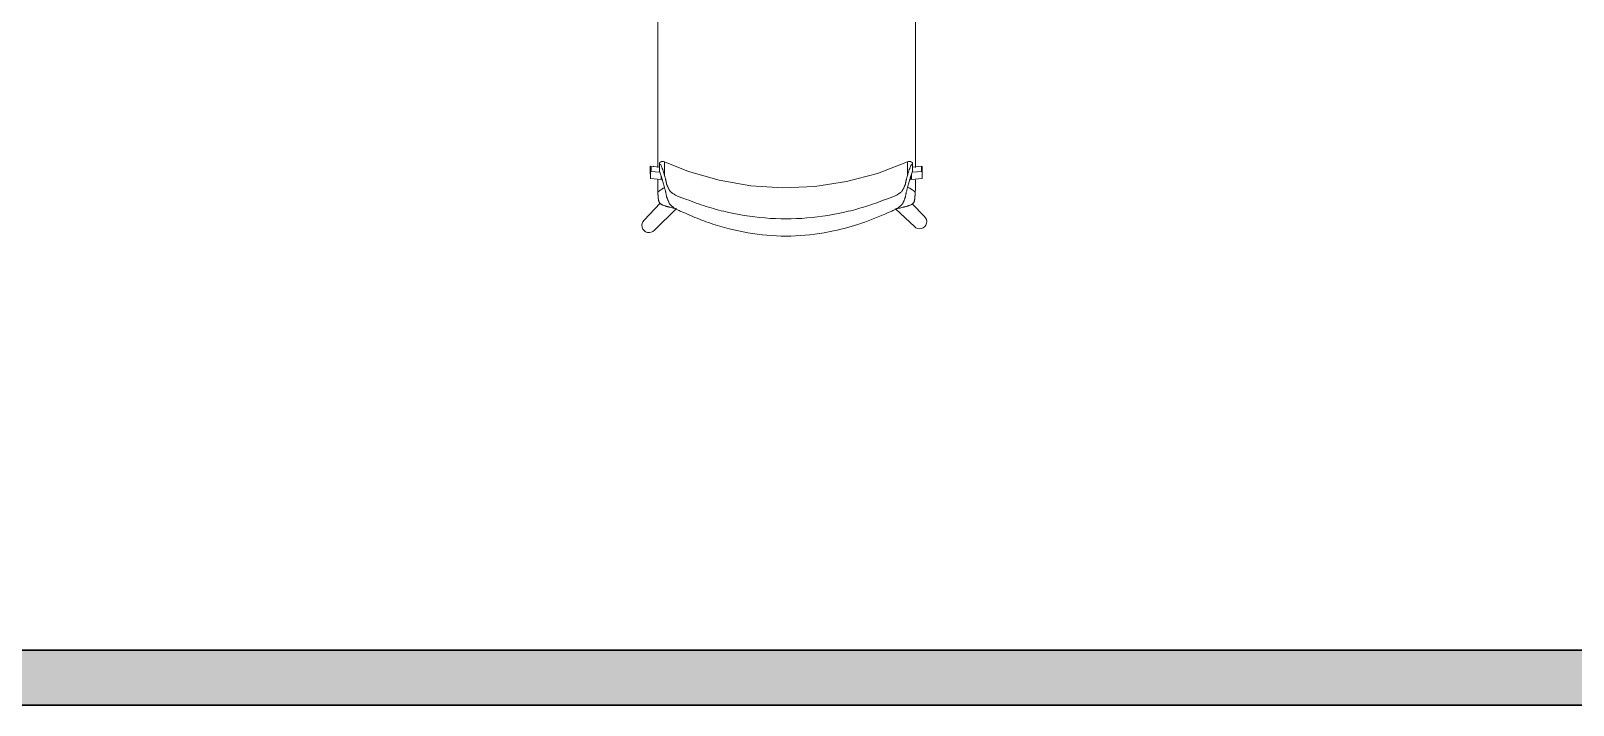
# Model space of a CAD drawing. Header units: millimetres. Extents: x 155927 to 295199, y -4084 to 97293.
# Drawn here: x 181835 to 184676, y 15607 to 16848 of the extents above; entities that cross this region are included whole.
import ezdxf

# ---------------------------------------------------------------- set-up
doc = ezdxf.new("R2010")
doc.units = ezdxf.units.MM
doc.header["$MEASUREMENT"] = 0
for name, color, linetype, lineweight in [('A-WALL-PATT', 7, 'CONTINUOUS', 9), ('I-FURN', 8, 'CONTINUOUS', 9), ('I-WALL', 7, 'CONTINUOUS', 9)]:
    doc.layers.add(name, color=color, linetype=linetype, lineweight=lineweight)

msp = doc.modelspace()

# ---------------------------------------------------------------- hatches: boundary and pattern name
at = {"layer": 'A-WALL-PATT'}
msp.add_hatch(color=256, dxfattribs=at).paths.add_polyline_path([(185650.8, 15606.6), (185650.8, 15707.6), (175050.8, 15707.6), (175050.8, 15606.6), (185352.5, 15606.6)], flags=0)

# ---------------------------------------------------------------- linework, layer by layer
at = {"layer": 'I-FURN'}
for p, q in [((182993, 16596.8), (182975.8, 16598.8)), ((182975.8, 16598.8), (182975.8, 16585.5)), ((182993, 16596.8), (182976.8, 16598.8)), ((182994.8, 16606.3), (182993, 16605.1)), ((182993, 16589.4), (182993, 16603)), ((182996.9, 16607), (182994.8, 16606.3)), ((182998.4, 16607.2), (182996.9, 16607)), ((183000.3, 16607.1), (182998.4, 16607.2)), ((183002.1, 16606.6), (183000.3, 16607.1)), ((183046.1, 16589.1), (183002.1, 16606.6)), ((183449.9, 16606.6), (183394.8, 16585.4)), ((183449.9, 16606.6), (183451.7, 16607.1)), ((183451.7, 16607.1), (183453.6, 16607.2)), ((183453.6, 16607.2), (183455.1, 16607)), ((183455.1, 16607), (183457.2, 16606.3)), ((183457.2, 16606.3), (183459, 16605.1)), ((183459, 16589.4), (183459, 16603)), ((183476.2, 16598.8), (183459, 16596.8)), ((183476.4, 16598.7), (183459, 16596.6)), ((183477.1, 16585.5), (183477.1, 16598.8)), ((182976.2, 16589.1), (182993.5, 16587.9)), ((182976.2, 16575.8), (182976.2, 16589.1)), ((182996.1, 16574.4), (182976.2, 16575.8)), ((182996.1, 16580.3), (182996.1, 16574.4)), ((182997, 16577.4), (182997, 16574.4)), ((183102.9, 16572.7), (183046.1, 16589.1)), ((183161.1, 16562.5), (183102.9, 16572.7)), ((183337.6, 16570.2), (183279.2, 16561.2)), ((183394.8, 16585.4), (183337.6, 16570.2)), ((183456, 16574.4), (183456, 16580.3)), ((183456.9, 16574.4), (183456.9, 16583.2)), ((183476.8, 16575.7), (183456.9, 16574.4)), ((183458.5, 16587.9), (183475.9, 16589.1)), ((183458.5, 16587.8), (183476.8, 16589.1)), ((183476.8, 16589.1), (183476.8, 16575.7)), ((183220.1, 16558.7), (183161.1, 16562.5)), ((183279.2, 16561.2), (183220.1, 16558.7)), ((182993.9, 16530.8), (182964.9, 16499.3)), ((182983.6, 16481.1), (183024.2, 16520.5)), ((183427.5, 16520), (183462.6, 16487.8)), ((183480.8, 16506.5), (183458.7, 16529.3))]:
    msp.add_line(p, q, dxfattribs=at)
for centre, start, end in [((182973.6, 16489.5), 131.9662, 319.5824), ((183472.3, 16496.5), 221.9896, 49.6059)]:
    msp.add_arc(centre, 13.1, start, end, dxfattribs=at)
for centre, start_param, end_param in [((182959.3, 16593.4), 6.026179, 6.605675), ((182960.3, 16593.4), 6.026179, 6.605675), ((183492.7, 16593.4), 2.819103, 3.398599), ((183493.6, 16593.4), 2.819103, 3.398599), ((182959.3, 16580.1), 0.238848, 0.322489), ((183493.6, 16580.1), 2.819103, 2.902745)]:
    msp.add_ellipse(centre, major_axis=(17.4, 0), ratio=0.978487, start_param=start_param, end_param=end_param, dxfattribs=at)
for points, knots in [([(182989.6, 16596.5), (182989.6, 16597.2), (182989.6, 16600.4), (182989.6, 16606.3), (182989.6, 16614.1), (182989.6, 16621.8), (182989.6, 16631.9), (182989.6, 16644.3), (182989.6, 16656.5), (182989.6, 16666.4), (182989.6, 16674), (182989.6, 16681.6), (182989.6, 16691.7), (182989.6, 16704.1), (182989.6, 16719), (182989.6, 16734.1), (182989.6, 16749.3), (182989.6, 16764.3), (182989.6, 16776.8), (182989.6, 16786.8), (182989.6, 16794.5), (182989.6, 16802.1), (182989.6, 16812.2), (182989.6, 16824.6), (182989.6, 16837.1), (182989.6, 16847.2), (182989.6, 16854.8), (182989.6, 16862.4), (182989.6, 16867.6), (182989.6, 16870.2), (182989.6, 16870.4)], [-0.8977274, -0.8977274, -0.8977274, -0.8977274, -0.8928571, -0.875, -0.8571429, -0.8392857, -0.8214286, -0.7857143, -0.75, -0.7321429, -0.7142857, -0.6964286, -0.6785714, -0.6428571, -0.6071429, -0.5714286, -0.5357143, -0.5, -0.4642857, -0.4464286, -0.4285714, -0.4107143, -0.3928571, -0.3571429, -0.3214286, -0.3035714, -0.2857143, -0.2678571, -0.25, -0.2488464, -0.2488464, -0.2488464, -0.2488464]), ([(183464.3, 16870.4), (183464.3, 16870.3), (183464.3, 16865.2), (183464.3, 16854.9), (183464.3, 16839.6), (183464.3, 16824.5), (183464.3, 16811.9), (183464.3, 16801.8), (183464.3, 16794.2), (183464.3, 16786.5), (183464.3, 16776.5), (183464.3, 16764.1), (183464.3, 16751.8), (183464.3, 16741.8), (183464.3, 16734.3), (183464.3, 16726.7), (183464.3, 16716.7), (183464.3, 16704.3), (183464.3, 16691.8), (183464.3, 16681.7), (183464.3, 16674), (183464.3, 16666.4), (183464.3, 16656.3), (183464.3, 16643.8), (183464.3, 16628.7), (183464.3, 16613.3), (183464.3, 16602.5), (183464.3, 16597), (183464.3, 16596.5)], [-0.7507659, -0.7507659, -0.7507659, -0.7507659, -0.75, -0.7142857, -0.6785714, -0.6428571, -0.6071429, -0.5892857, -0.5714286, -0.5535714, -0.5357143, -0.5, -0.4642857, -0.4464286, -0.4285714, -0.4107143, -0.3928571, -0.3571429, -0.3214286, -0.3035714, -0.2857143, -0.2678571, -0.25, -0.2142857, -0.1785714, -0.1428571, -0.1071429, -0.103964, -0.103964, -0.103964, -0.103964]), ([(182993, 16603.3), (182993, 16603.7), (182993, 16604.5), (182993, 16605.1), (182993, 16605), (182993, 16604.4), (182993, 16603.5), (182993, 16603)], [0.4171888, 0.4171888, 0.4171888, 0.4171888, 0.5, 0.625, 0.75, 0.875, 1, 1, 1, 1]), ([(183002.1, 16581.7), (183002.1, 16584.7), (183002.1, 16590.1), (183002.1, 16596.4), (183002.1, 16601.2), (183002.1, 16603.8), (183002.1, 16605.3), (183002.1, 16605.8), (183002.1, 16606)], [0, 0, 0, 0, 0.1111111, 0.2222222, 0.3333333, 0.4444444, 0.5, 0.5555556, 0.5555556, 0.5555556, 0.5555556]), ([(183449.9, 16606), (183449.9, 16605.7), (183449.9, 16605.1), (183449.9, 16603.1), (183449.9, 16599.2), (183449.9, 16592), (183449.9, 16585.4), (183449.9, 16581.7)], [0.4444444, 0.4444444, 0.4444444, 0.4444444, 0.5138889, 0.5833333, 0.7222222, 0.8611111, 1, 1, 1, 1]), ([(183459, 16603), (183459, 16603.5), (183459, 16604.4), (183459, 16605), (183459, 16605.1), (183459, 16604.5), (183459, 16603.7), (183459, 16603.4)], [0, 0, 0, 0, 0.125, 0.25, 0.375, 0.5, 0.5837817, 0.5837817, 0.5837817, 0.5837817]), ([(183037.9, 16513.3), (183035.4, 16514.1), (183030.6, 16516), (183025.5, 16518.5), (183021.9, 16520.5), (183019.4, 16522.1), (183017.6, 16523.4), (183016.4, 16524.4), (183015.7, 16524.9), (183015.2, 16525.4), (183014.8, 16525.8), (183014.2, 16526.3), (183013.2, 16527.3), (183012.1, 16528.7), (183010.9, 16530.5), (183010, 16532.2), (183009.2, 16533.9), (183008.6, 16535.5), (183008.1, 16536.8), (183007.7, 16537.8), (183007.5, 16538.3), (183007.3, 16538.6), (183007.2, 16539), (183007, 16539.5), (183006.7, 16540.4), (183006.3, 16541.5), (183005.9, 16542.9), (183005.6, 16544.6), (183005.3, 16546.3), (183005, 16548), (183004.7, 16549.3), (183004.4, 16550.6), (183003.9, 16552.3), (183003.2, 16555.2), (183002.1, 16559.3), (183000.9, 16563.8), (182999.8, 16568), (182998.6, 16572.1), (182997.5, 16575.8), (182996.5, 16579.3), (182995.8, 16581.3), (182995.5, 16582.2)], [0, 0, 0, 0, 0.035714, 0.071429, 0.089286, 0.107143, 0.125, 0.133929, 0.138393, 0.142857, 0.147321, 0.151786, 0.160714, 0.178571, 0.196429, 0.214286, 0.232143, 0.25, 0.267857, 0.276786, 0.28125, 0.285714, 0.290179, 0.294643, 0.303571, 0.321429, 0.339286, 0.357143, 0.392857, 0.410714, 0.428571, 0.446429, 0.464286, 0.5, 0.571429, 0.642857, 0.714286, 0.785714, 0.857143, 0.928571, 1, 1, 1, 1]), ([(183002.1, 16581.7), (183002.6, 16580.1), (183003.2, 16577.8), (183004, 16575), (183004.4, 16573.4), (183004.7, 16572.2), (183005, 16571), (183005.3, 16569.5), (183005.5, 16568.1), (183005.8, 16566.6), (183006.1, 16565.4), (183006.5, 16564.4), (183006.8, 16563.6), (183007, 16563.2), (183007.2, 16562.8), (183007.3, 16562.5), (183007.6, 16562), (183007.9, 16561.1), (183008.5, 16559.8), (183009.2, 16558.2), (183010, 16556.5), (183011, 16554.8), (183012.2, 16553.1), (183013.4, 16551.7), (183014.3, 16550.8), (183014.9, 16550.2), (183015.4, 16549.8), (183015.9, 16549.5), (183016.6, 16549), (183017.8, 16548.1), (183019.6, 16546.9), (183022.1, 16545.5), (183025.7, 16543.6), (183030.7, 16541.5), (183035.4, 16540), (183037.9, 16539.3)], [0, 0, 0, 0, 0.125, 0.1875, 0.21875, 0.25, 0.28125, 0.3125, 0.375, 0.40625, 0.4375, 0.46875, 0.484375, 0.492188, 0.5, 0.507812, 0.515625, 0.53125, 0.5625, 0.59375, 0.625, 0.65625, 0.6875, 0.71875, 0.734375, 0.742188, 0.75, 0.757812, 0.765625, 0.78125, 0.8125, 0.84375, 0.875, 0.9375, 1, 1, 1, 1]), ([(183456.6, 16582.2), (183455.9, 16580.3), (183454.8, 16577.1), (183453.4, 16572.1), (183452.3, 16568), (183451.1, 16563.8), (183449.9, 16559.3), (183448.9, 16555.2), (183448, 16551.9), (183447.4, 16549.7), (183447, 16548), (183446.7, 16546.3), (183446.4, 16544.6), (183446.1, 16542.9), (183445.7, 16541.5), (183445.4, 16540.4), (183445.1, 16539.5), (183444.9, 16539), (183444.7, 16538.6), (183444.5, 16538.3), (183444.3, 16537.8), (183444, 16536.8), (183443.5, 16535.5), (183442.8, 16533.9), (183442, 16532.2), (183441.1, 16530.5), (183440, 16528.7), (183438.8, 16527.3), (183437.9, 16526.3), (183437.3, 16525.8), (183436.8, 16525.4), (183436.3, 16524.9), (183435.7, 16524.4), (183434.5, 16523.4), (183432.6, 16522.1), (183430.1, 16520.5), (183426.5, 16518.5), (183421.4, 16516), (183416.7, 16514.1), (183414.2, 16513.3)], [0, 0, 0, 0, 0.142857, 0.214286, 0.285714, 0.357143, 0.428571, 0.5, 0.535714, 0.571429, 0.589286, 0.607143, 0.642857, 0.660714, 0.678571, 0.696429, 0.705357, 0.709821, 0.714286, 0.71875, 0.723214, 0.732143, 0.75, 0.767857, 0.785714, 0.803571, 0.821429, 0.839286, 0.848214, 0.852679, 0.857143, 0.861607, 0.866071, 0.875, 0.892857, 0.910714, 0.928571, 0.964286, 1, 1, 1, 1]), ([(183414.2, 16539.3), (183416.6, 16540), (183421.3, 16541.5), (183426.3, 16543.6), (183429.9, 16545.5), (183432.4, 16546.9), (183434.3, 16548.1), (183435.5, 16549), (183436.1, 16549.5), (183436.6, 16549.8), (183437.1, 16550.2), (183437.7, 16550.8), (183438.7, 16551.7), (183439.8, 16553.1), (183441, 16554.8), (183442, 16556.5), (183442.8, 16558.2), (183443.5, 16559.8), (183444.1, 16561.1), (183444.5, 16562), (183444.7, 16562.5), (183444.9, 16562.8), (183445, 16563.2), (183445.2, 16563.6), (183445.5, 16564.4), (183445.9, 16565.4), (183446.2, 16566.6), (183446.5, 16568.1), (183446.7, 16569.5), (183447, 16571), (183447.3, 16572.2), (183447.6, 16573.4), (183448, 16575), (183448.8, 16577.8), (183449.5, 16580.1), (183449.9, 16581.7)], [0, 0, 0, 0, 0.0625, 0.125, 0.15625, 0.1875, 0.21875, 0.234375, 0.242188, 0.25, 0.257812, 0.265625, 0.28125, 0.3125, 0.34375, 0.375, 0.40625, 0.4375, 0.46875, 0.484375, 0.492188, 0.5, 0.507812, 0.515625, 0.53125, 0.5625, 0.59375, 0.625, 0.6875, 0.71875, 0.75, 0.78125, 0.8125, 0.875, 1, 1, 1, 1]), ([(183002.5, 16559.4), (183002.1, 16559.2), (182999.8, 16558), (182995.5, 16555.5), (182991.7, 16552.6), (182989.8, 16551)], [0.93933321, 0.93933321, 0.93933321, 0.93933321, 0.94444444, 0.97222222, 1, 1, 1, 1]), ([(183023.9, 16520.4), (183021.5, 16520.9), (183017.8, 16521.7), (183013.4, 16522.8), (183010.9, 16523.4), (183009.1, 16523.8), (183007.4, 16524.3), (183005.8, 16524.7), (183004.2, 16525.1), (183002.5, 16525.7), (183000.7, 16526.3), (182999, 16526.9), (182997.7, 16527.5), (182996.7, 16528), (182996.1, 16528.4), (182995.4, 16528.8), (182994.5, 16529.5), (182993.5, 16530.4), (182992.6, 16531.6), (182992, 16532.8), (182991.6, 16534), (182991.2, 16535.4), (182991, 16536.6), (182990.9, 16537.5), (182990.8, 16538), (182990.8, 16538.4), (182990.7, 16538.8), (182990.7, 16539.3), (182990.6, 16540.2), (182990.5, 16541.4), (182990.4, 16542.6), (182990.3, 16543.6), (182990.2, 16544.4), (182990.2, 16545.2), (182990.1, 16546.3), (182990, 16548.3), (182989.9, 16549.9), (182989.8, 16551)], [0, 0, 0, 0, 0.125, 0.1875, 0.21875, 0.25, 0.28125, 0.3125, 0.34375, 0.375, 0.40625, 0.4375, 0.46875, 0.484375, 0.5, 0.515625, 0.53125, 0.5625, 0.59375, 0.625, 0.65625, 0.6875, 0.71875, 0.734375, 0.742188, 0.75, 0.757812, 0.765625, 0.78125, 0.8125, 0.84375, 0.859375, 0.875, 0.890625, 0.90625, 0.9375, 1, 1, 1, 1]), ([(183037.9, 16539.3), (183049.8, 16534.5), (183074, 16525.6), (183123.6, 16511.6), (183187.3, 16501.2), (183264.8, 16501.2), (183328.5, 16511.6), (183378.1, 16525.6), (183402.2, 16534.5), (183414.2, 16539.3)], [-1, -1, -1, -1, -0.9, -0.8, -0.6, -0.4, -0.2, -0.1, 0, 0, 0, 0]), ([(183464.1, 16551), (183464, 16549.9), (183463.9, 16548.3), (183463.8, 16546.3), (183463.8, 16545.2), (183463.7, 16544.4), (183463.6, 16543.6), (183463.6, 16542.6), (183463.5, 16541.4), (183463.4, 16540.2), (183463.3, 16539.3), (183463.2, 16538.8), (183463.2, 16538.4), (183463.1, 16538), (183463, 16537.5), (183462.9, 16536.6), (183462.7, 16535.4), (183462.4, 16534), (183461.9, 16532.8), (183461.3, 16531.6), (183460.4, 16530.4), (183459.4, 16529.5), (183458.6, 16528.8), (183457.9, 16528.4), (183457.2, 16528), (183456.2, 16527.5), (183454.9, 16526.9), (183453.2, 16526.3), (183451.4, 16525.7), (183449.7, 16525.1), (183448.1, 16524.7), (183446.6, 16524.3), (183444.9, 16523.8), (183443, 16523.4), (183440.6, 16522.8), (183436.2, 16521.7), (183432.4, 16520.9), (183430.1, 16520.4)], [0, 0, 0, 0, 0.0625, 0.09375, 0.109375, 0.125, 0.140625, 0.15625, 0.1875, 0.21875, 0.234375, 0.242188, 0.25, 0.257812, 0.265625, 0.28125, 0.3125, 0.34375, 0.375, 0.40625, 0.4375, 0.46875, 0.484375, 0.5, 0.515625, 0.53125, 0.5625, 0.59375, 0.625, 0.65625, 0.6875, 0.71875, 0.75, 0.78125, 0.8125, 0.875, 1, 1, 1, 1]), ([(183464.1, 16551), (183462.2, 16552.6), (183458.4, 16555.5), (183453.7, 16558.3), (183450.9, 16559.6), (183450.1, 16560)], [0, 0, 0, 0, 0.02777778, 0.05555556, 0.06696683, 0.06696683, 0.06696683, 0.06696683]), ([(183414.2, 16513.3), (183398.1, 16505.8), (183365.2, 16492.6), (183308.3, 16476.8), (183243.8, 16468.3), (183172.8, 16471.5), (183115, 16484), (183070.3, 16499.1), (183048.6, 16508.3), (183037.9, 16513.3)], [-1, -1, -1, -1, -0.863636, -0.727273, -0.545455, -0.363636, -0.181818, -0.090909, 0, 0, 0, 0])]:
    msp.add_open_spline(points, degree=3, knots=knots, dxfattribs=at)
for points in [[(182993, 16603), (182993.4, 16602.8), (182994.4, 16602.1), (182995.9, 16600), (182997.3, 16596.7), (182998.9, 16592.5), (183000.5, 16587.5), (183001.6, 16583.7), (183002.1, 16581.7)], [(183449.9, 16581.7), (183450.4, 16583.7), (183451.5, 16587.5), (183453.2, 16592.5), (183454.7, 16596.7), (183456.2, 16600), (183457.7, 16602.1), (183458.6, 16602.8), (183459, 16603)], [(182989.6, 16554.9), (182989.6, 16561), (182989.6, 16567.3), (182989.6, 16573.8)], [(182995.5, 16582.2), (182995, 16583.5), (182994.2, 16586), (182993.4, 16588.3), (182993, 16589.4)], [(182997.2, 16573.6), (182997.6, 16573.3), (182998, 16573.1), (182998.4, 16572.8)], [(183453.7, 16572.8), (183454.1, 16573.1), (183454.5, 16573.3), (183454.8, 16573.6)], [(183459, 16589.4), (183458.6, 16588.3), (183457.8, 16586), (183457, 16583.5), (183456.6, 16582.2)], [(183464.3, 16573.8), (183464.3, 16567.3), (183464.3, 16561), (183464.3, 16554.9)], [(182989.8, 16551), (182989.8, 16551.7), (182989.7, 16552.9), (182989.7, 16554.2), (182989.6, 16554.9)], [(183464.3, 16554.9), (183464.3, 16554.2), (183464.2, 16552.9), (183464.1, 16551.7), (183464.1, 16551)], [(183426.4, 16519.7), (183427.6, 16520), (183428.8, 16520.2), (183430.1, 16520.4)], [(183430.1, 16520.4), (183428.9, 16520.2), (183427.7, 16520), (183426.5, 16519.8)]]:
    msp.add_open_spline(points, degree=3, dxfattribs=at)
at = {"layer": 'I-WALL', "lineweight": 30}
for p, q in [((185650.8, 15707.6), (175050.8, 15707.6)), ((175151.8, 15606.6), (185650.8, 15606.6))]:
    msp.add_line(p, q, dxfattribs=at)

doc.saveas('drawing.dxf')
